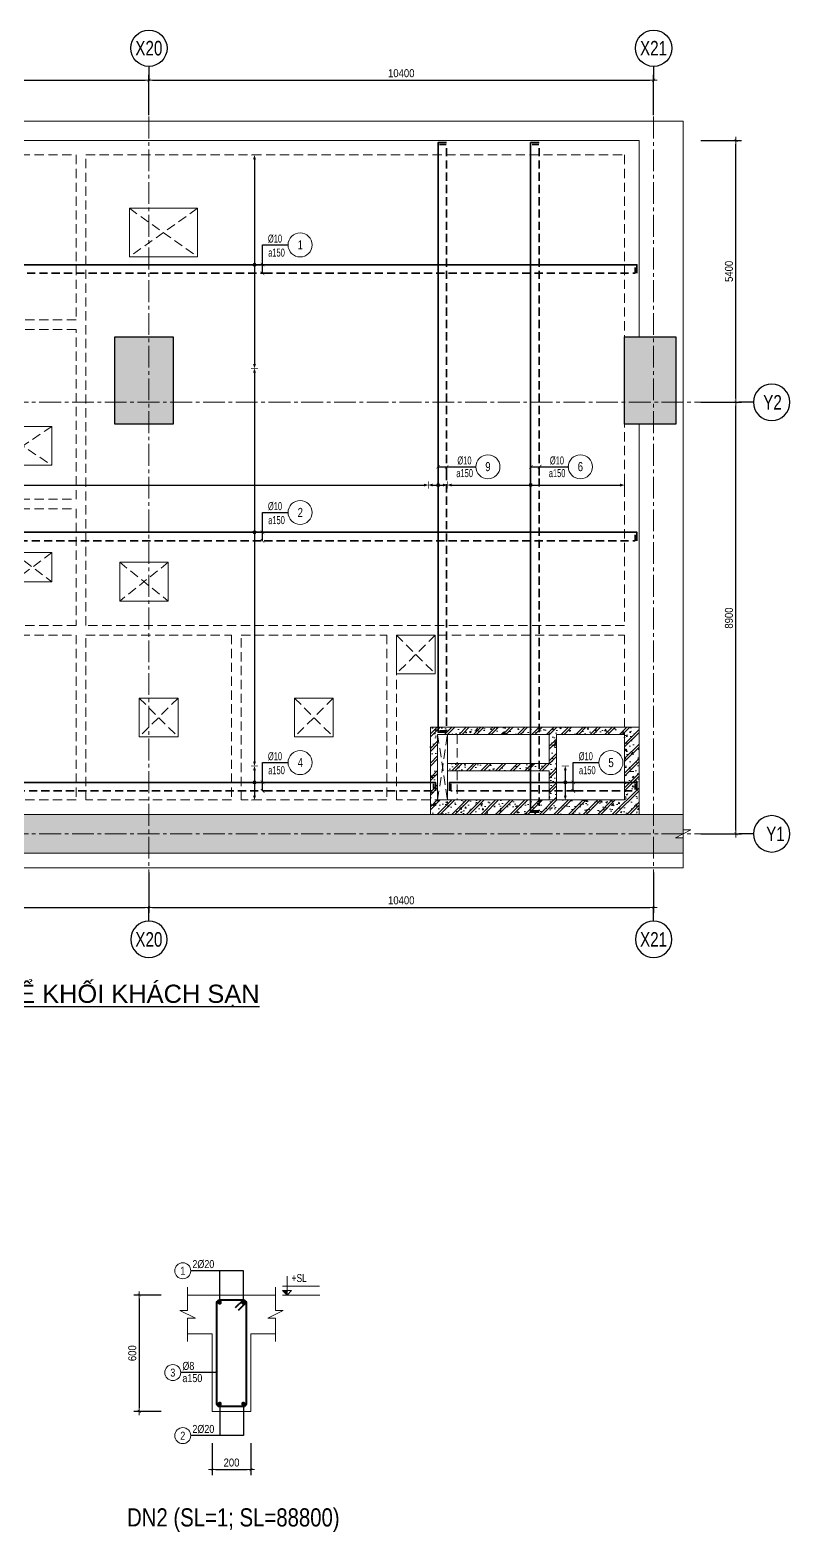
# Model space of a CAD drawing. Extents: x 512210 to 544733856, y -92216 to 2317910607.
# Drawn here: x 657827 to 673485, y -31669 to -694 of the extents above; entities that cross this region are included whole.
import ezdxf
from ezdxf.enums import TextEntityAlignment as Align

# ---------------------------------------------------------------- set-up
doc = ezdxf.new("R2010")
doc.units = 0
doc.header["$LTSCALE"] = 300
doc.header["$MEASUREMENT"] = 0
for name, pattern in [('CENTER2', [1.125, 0.75, -0.125, 0.125, -0.125]), ('DASHED', [19.05, 12.7, -6.35]), ('HIDDEN', [0.375, 0.25, -0.125]), ('HIDDEN2', [4.7625, 3.175, -1.5875])]:
    doc.linetypes.add(name, pattern=pattern)
doc.layers.get('0').update_dxf_attribs({"linetype": 'CONTINUOUS'})
doc.layers.get('DEFPOINTS').update_dxf_attribs({"linetype": 'CONTINUOUS'})
for name, color, linetype in [('00-3T-Dim', 8, 'CONTINUOUS'), ('3T-So hieu', 90, 'CONTINUOUS'), ('A-SYM', 7, 'CONTINUOUS'), ('NDC_S-COLUMN', 4, 'CONTINUOUS')]:
    doc.layers.add(name, color=color, linetype=linetype)
for name, color, linetype, lineweight in [('00-TT.Dim', 8, 'CONTINUOUS', 13), ('kata_text', 7, 'CONTINUOUS', 30), ('kata_thep chu', 4, 'CONTINUOUS', 35), ('NDC_S_AXIS', 5, 'CENTER2', 15), ('NDC_S_BEAM', 3, 'HIDDEN2', 20), ('NDC_S_CONTINUOUS', 3, 'CONTINUOUS', 20), ('NDC_S_DIM', 1, 'CONTINUOUS', 15), ('NDC_S_HATCH COLUMN AND WALL', 251, 'CONTINUOUS', 13), ('NDC_S_HATCH MATERIAL', 8, 'CONTINUOUS', 13), ('NDC_S_OPENING2', 9, 'DASHED', 13), ('NDC_S_REBAR', 4, 'CONTINUOUS', 35), ('NDC_S_SLAB', 2, 'CONTINUOUS', 18), ('NDC_S_STIRRUP', 4, 'CONTINUOUS', 40), ('NDC_S_TEXT SYMBOL', 7, 'CONTINUOUS', 20), ('NDC_S_THIN LINE', 1, 'CONTINUOUS', 5), ('NDC_S_VN TEXT', 7, 'CONTINUOUS', 9)]:
    doc.layers.add(name, color=color, linetype=linetype, lineweight=lineweight)
doc.styles.add('00. TT-Arial-B', font='arial.ttf', dxfattribs={"width": 0.85})
doc.styles.add('02. TT-ArialS', font='3t-unicode.shx', dxfattribs={"width": 0.7})
doc.styles.add('ARIAL', font='arial.ttf', dxfattribs={"width": 0.8})
doc.styles.add('Heerim', font='', dxfattribs={"width": 0.8})
doc.styles.add('kata_text', font='arial.ttf', dxfattribs={"width": 0.8})
doc.styles.add('NDC_ANNO', font='', dxfattribs={"width": 0.8})
doc.styles.add('NDC_ARIAL', font='arial.ttf', dxfattribs={"width": 0.85})
doc.styles.add('NDC_DIM', font='', dxfattribs={"width": 0.75})
doc.styles.get("Standard").update_dxf_attribs({"font": 'arial.ttf'})
doc.styles.get('Heerim').set_extended_font_data('Dotum')
doc.styles.get('NDC_ANNO').set_extended_font_data('Dotum')
doc.styles.get('NDC_DIM').set_extended_font_data('Dotum')
doc.dimstyles.new('NDC_1-75', dxfattribs={"dimscale": 75, "dimtxt": 2.2, "dimasz": 1, "dimexe": 1.5, "dimexo": 0, "dimgap": 0.8, "dimtad": 1, "dimdec": 0, "dimdsep": 46, "dimtxsty": 'NDC_ARIAL', "dimblk": 'DIMMARK', "dimcen": 49999.938995, "dimdle": 1.5, "dimclrd": 1, "dimclre": 1, "dimclrt": 3, "dimadec": 0, "dimazin": 0, "dimtfac": 1, "dimtdec": 0, "dimtix": 1, "dimtmove": 1, "dimatfit": 3, "dimfxl": 1, "dimarcsym": 0})
doc.dimstyles.new('NDC_dim_25', dxfattribs={"dimscale": 25, "dimtxt": 2.2, "dimasz": 1.5, "dimexe": 1.5, "dimexo": 2.5, "dimgap": 1, "dimtad": 1, "dimdec": 0, "dimzin": 0, "dimdsep": 46, "dimtxsty": 'NDC_DIM', "dimblk": 'DIMMARK', "dimcen": 0.09, "dimdle": 1.2, "dimclrd": 1, "dimclre": 1, "dimclrt": 3, "dimadec": 0, "dimazin": 0, "dimtfac": 1, "dimtdec": 0, "dimtix": 1, "dimtofl": 0, "dimtmove": 0, "dimatfit": 3, "dimfxl": 6, "dimfxlon": 1, "dimtolj": 1, "dimtzin": 0, "dimarcsym": 0})

# ---------------------------------------------------------------- blocks, each defined once
blk = doc.blocks.new('*U1')
for q in [(0, 0), (0, 2)]:
    blk.add_line((0, 4), q)
blk.add_circle((0, 9), 5)
at = {"style": 'Heerim', "width": 0.8}
blk.add_attdef('NO', text='', height=4, dxfattribs=at).set_placement((-0.01, 9.02), align=Align.MIDDLE_CENTER)
blk = doc.blocks.new('DIMMARK')
at = {"layer": 'NDC_S_DIM', "color": 1}
blk.add_line((-1.5, 0), (1, 0), dxfattribs=at)
at = {"layer": 'NDC_S_DIM', "color": 2, "const_width": 0.1}
blk.add_lwpolyline([(-0.42, -0.42), (0.42, 0.42)], dxfattribs=at)
blk = doc.blocks.new('*D1118')
at = {"layer": 'DEFPOINTS', "color": 0, "transparency": 16777216}
for p in [(10400, 6642), (0, 5924), (10400, 5924)]:
    blk.add_point(p, dxfattribs=at)
at = {"layer": 'NDC_S_DIM', "color": 1, "lineweight": -2, "transparency": 16777216}
for p, q in [((0, 5924), (0, 6754)), ((75, 6642), (10325, 6642)), ((10400, 5924), (10400, 6754))]:
    blk.add_line(p, q, dxfattribs=at)
at = {"layer": 'NDC_S_DIM', "color": 1, "lineweight": -2, "transparency": 16777216, "xscale": 75, "yscale": 75, "zscale": 75, "rotation": 180}
blk.add_blockref('DIMMARK', (0, 6642), dxfattribs=at)
at = {"layer": 'NDC_S_DIM', "color": 1, "lineweight": -2, "transparency": 16777216, "xscale": 75, "yscale": 75, "zscale": 75}
blk.add_blockref('DIMMARK', (10400, 6642), dxfattribs=at)
at = {"layer": 'NDC_S_DIM', "color": 3, "transparency": 16777216, "insert": (5200, 6786), "char_height": 165, "attachment_point": 5, "style": 'NDC_ARIAL'}
blk.add_mtext('10400', dxfattribs=at)
blk = doc.blocks.new('*D1121')
at = {"layer": 'DEFPOINTS', "color": 0, "transparency": 16777216}
for p in [(20800, 6642), (10400, 5924), (20800, 5924)]:
    blk.add_point(p, dxfattribs=at)
at = {"layer": 'NDC_S_DIM', "color": 1, "lineweight": -2, "transparency": 16777216}
for p, q in [((10400, 5924), (10400, 6754)), ((10475, 6642), (20725, 6642)), ((20800, 5924), (20800, 6754))]:
    blk.add_line(p, q, dxfattribs=at)
at = {"layer": 'NDC_S_DIM', "color": 1, "lineweight": -2, "transparency": 16777216, "xscale": 75, "yscale": 75, "zscale": 75, "rotation": 180}
blk.add_blockref('DIMMARK', (10400, 6642), dxfattribs=at)
at = {"layer": 'NDC_S_DIM', "color": 1, "lineweight": -2, "transparency": 16777216, "xscale": 75, "yscale": 75, "zscale": 75}
blk.add_blockref('DIMMARK', (20800, 6642), dxfattribs=at)
at = {"layer": 'NDC_S_DIM', "color": 3, "transparency": 16777216, "insert": (15600, 6786), "char_height": 165, "attachment_point": 5, "style": 'NDC_ARIAL'}
blk.add_mtext('10400', dxfattribs=at)
blk = doc.blocks.new('*D1123')
at = {"layer": 'DEFPOINTS', "color": 0, "transparency": 16777216}
for p in [(0, -9699), (10400, -9699), (10400, -10416)]:
    blk.add_point(p, dxfattribs=at)
at = {"layer": 'NDC_S_DIM', "color": 1, "lineweight": -2, "transparency": 16777216}
for p, q in [((0, -9699), (0, -10528)), ((10400, -9699), (10400, -10528)), ((75, -10416), (10325, -10416))]:
    blk.add_line(p, q, dxfattribs=at)
at = {"layer": 'NDC_S_DIM', "color": 1, "lineweight": -2, "transparency": 16777216, "xscale": 75, "yscale": 75, "zscale": 75, "rotation": 180}
blk.add_blockref('DIMMARK', (0, -10416), dxfattribs=at)
at = {"layer": 'NDC_S_DIM', "color": 1, "lineweight": -2, "transparency": 16777216, "xscale": 75, "yscale": 75, "zscale": 75}
blk.add_blockref('DIMMARK', (10400, -10416), dxfattribs=at)
at = {"layer": 'NDC_S_DIM', "color": 3, "transparency": 16777216, "insert": (5200, -10272), "char_height": 165, "attachment_point": 5, "style": 'NDC_ARIAL'}
blk.add_mtext('10400', dxfattribs=at)
blk = doc.blocks.new('*D1125')
at = {"layer": 'DEFPOINTS', "color": 0, "transparency": 16777216}
for p in [(10400, -9699), (20800, -9699), (20800, -10416)]:
    blk.add_point(p, dxfattribs=at)
at = {"layer": 'NDC_S_DIM', "color": 1, "lineweight": -2, "transparency": 16777216}
for p, q in [((10400, -9699), (10400, -10528)), ((20800, -9699), (20800, -10528)), ((10475, -10416), (20725, -10416))]:
    blk.add_line(p, q, dxfattribs=at)
at = {"layer": 'NDC_S_DIM', "color": 1, "lineweight": -2, "transparency": 16777216, "xscale": 75, "yscale": 75, "zscale": 75, "rotation": 180}
blk.add_blockref('DIMMARK', (10400, -10416), dxfattribs=at)
at = {"layer": 'NDC_S_DIM', "color": 1, "lineweight": -2, "transparency": 16777216, "xscale": 75, "yscale": 75, "zscale": 75}
blk.add_blockref('DIMMARK', (20800, -10416), dxfattribs=at)
at = {"layer": 'NDC_S_DIM', "color": 3, "transparency": 16777216, "insert": (15600, -10272), "char_height": 165, "attachment_point": 5, "style": 'NDC_ARIAL'}
blk.add_mtext('10400', dxfattribs=at)
blk = doc.blocks.new('*D1126')
at = {"layer": 'DEFPOINTS', "color": 0, "transparency": 16777216}
for p in [(21770, 5400), (22497, 5400), (21770, 0)]:
    blk.add_point(p, dxfattribs=at)
at = {"layer": 'NDC_S_DIM', "color": 1, "lineweight": -2, "transparency": 16777216}
for p, q in [((21770, 5400), (22610, 5400)), ((22497, 75), (22497, 5325)), ((21770, 0), (22610, 0))]:
    blk.add_line(p, q, dxfattribs=at)
at = {"layer": 'NDC_S_DIM', "color": 1, "lineweight": -2, "transparency": 16777216, "xscale": 75, "yscale": 75, "zscale": 75}
for p, rotation in [((22497, 5400), 90), ((22497, 0), 270)]:
    blk.add_blockref('DIMMARK', p, dxfattribs=dict(at, rotation=rotation))
at = {"layer": 'NDC_S_DIM', "color": 3, "transparency": 16777216, "insert": (22353, 2700), "char_height": 165, "attachment_point": 5, "rotation": 90, "style": 'NDC_ARIAL'}
blk.add_mtext('5400', dxfattribs=at)
blk = doc.blocks.new('*D1127')
at = {"layer": 'DEFPOINTS', "color": 0, "transparency": 16777216}
for p in [(21770, 0), (22497, 0), (21770, -8900)]:
    blk.add_point(p, dxfattribs=at)
at = {"layer": 'NDC_S_DIM', "color": 1, "lineweight": -2, "transparency": 16777216}
for p, q in [((21770, 0), (22610, 0)), ((22497, -8825), (22497, -75)), ((21770, -8900), (22610, -8900))]:
    blk.add_line(p, q, dxfattribs=at)
at = {"layer": 'NDC_S_DIM', "color": 1, "lineweight": -2, "transparency": 16777216, "xscale": 75, "yscale": 75, "zscale": 75}
for p, rotation in [((22497, 0), 90), ((22497, -8900), 270)]:
    blk.add_blockref('DIMMARK', p, dxfattribs=dict(at, rotation=rotation))
at = {"layer": 'NDC_S_DIM', "color": 3, "transparency": 16777216, "insert": (22353, -4450), "char_height": 165, "attachment_point": 5, "rotation": 90, "style": 'NDC_ARIAL'}
blk.add_mtext('8900', dxfattribs=at)
blk = doc.blocks.new('*U491')
h = blk.add_hatch(color=3)
edge = h.paths.add_edge_path()
edge.add_arc((-267, 0), 42.9, 0, 360)
h = blk.add_hatch(color=3)
edge = h.paths.add_edge_path()
edge.add_arc((-267, 0), 42.9, 0, 360)
at = {"color": 8}
blk.add_circle((986, 545), 331, dxfattribs=at)
at = {"color": 3}
blk.add_circle((-267, 0), 42.9, dxfattribs=at)
at = {"layer": '00-3T-Dim'}
for p, q in [((-267, 4388), (-267, 0)), ((-267, 0), (-267, -6305))]:
    blk.add_line(p, q, dxfattribs=at)
at = {"layer": '00-TT.Dim', "color": 2}
for points in [[(-367, 4508, 20, 20, 0), (-167, 4508, 0, 0, 0)], [(-367, -6425, 20, 20, 0), (-167, -6425, 0, 0, 0)]]:
    blk.add_lwpolyline(points, format="xyseb", dxfattribs=at)
for points in [[(-307, 4388), (-267, 4508), (-227, 4388)], [(-307, -6305), (-267, -6425), (-227, -6305)]]:
    blk.add_solid(points, dxfattribs=at)
at = {"layer": 'NDC_S_REBAR', "flags": 128}
for points in [[(-18042, -234), (-18042, 0), (0, 0)], [(0, 0), (10238, 0), (10238, -234)]]:
    blk.add_lwpolyline(points, dxfattribs=at)
at = {"layer": 'NDC_S_REBAR', "linetype": 'HIDDEN', "ltscale": 3, "flags": 128}
for points in [[(-18005, -39), (-18005, -234), (0, -234)], [(0, -234), (10188, -234), (10188, -39)]]:
    blk.add_lwpolyline(points, dxfattribs=at)
at = {"color": 7, "style": '00. TT-Arial-B', "width": 0.75}
blk.add_attdef('SH', text='', height=250, dxfattribs=at).set_placement((991, 545), align=Align.MIDDLE_CENTER)
at = {"layer": '3T-So hieu', "style": '02. TT-ArialS', "width": 0.7}
for tag, p in [('DK', (550, 776)), ('KC', (567, 371))]:
    blk.add_attdef(tag, text='', height=220, dxfattribs=at).set_placement(p, align=Align.MIDDLE_RIGHT)
blk = doc.blocks.new('*U492')
h = blk.add_hatch(color=3)
edge = h.paths.add_edge_path()
edge.add_arc((-267, 0), 42.9, 0, 360)
h = blk.add_hatch(color=3)
edge = h.paths.add_edge_path()
edge.add_arc((-267, 0), 42.9, 0, 360)
at = {"color": 8}
blk.add_circle((986, 545), 331, dxfattribs=at)
at = {"color": 3}
blk.add_circle((-267, 0), 42.9, dxfattribs=at)
at = {"layer": '00-3T-Dim'}
for p, q in [((-267, 2898), (-267, 0)), ((-267, 0), (-267, -2728))]:
    blk.add_line(p, q, dxfattribs=at)
at = {"layer": '00-TT.Dim', "color": 2}
for points in [[(-367, 3018, 20, 20, 0), (-167, 3018, 0, 0, 0)], [(-367, -2848, 20, 20, 0), (-167, -2848, 0, 0, 0)]]:
    blk.add_lwpolyline(points, format="xyseb", dxfattribs=at)
for points in [[(-307, 2898), (-267, 3018), (-227, 2898)], [(-307, -2728), (-267, -2848), (-227, -2728)]]:
    blk.add_solid(points, dxfattribs=at)
at = {"layer": 'NDC_S_REBAR', "flags": 128}
for points in [[(-23909, -234), (-23909, 0), (0, 0)], [(0, 0), (10238, 0), (10238, -234)]]:
    blk.add_lwpolyline(points, dxfattribs=at)
at = {"layer": 'NDC_S_REBAR', "linetype": 'HIDDEN', "ltscale": 3, "flags": 128}
for points in [[(-23871, -39), (-23871, -234), (0, -234)], [(0, -234), (10188, -234), (10188, -39)]]:
    blk.add_lwpolyline(points, dxfattribs=at)
at = {"color": 7, "style": '00. TT-Arial-B', "width": 0.75}
blk.add_attdef('SH', text='', height=250, dxfattribs=at).set_placement((991, 545), align=Align.MIDDLE_CENTER)
at = {"layer": '3T-So hieu', "style": '02. TT-ArialS', "width": 0.7}
for tag, p in [('DK', (550, 776)), ('KC', (567, 371))]:
    blk.add_attdef(tag, text='', height=220, dxfattribs=at).set_placement(p, align=Align.MIDDLE_RIGHT)
blk = doc.blocks.new('*U493')
h = blk.add_hatch(color=3)
edge = h.paths.add_edge_path()
edge.add_arc((-267, 0), 42.9, 0, 360)
h = blk.add_hatch(color=3)
edge = h.paths.add_edge_path()
edge.add_arc((-267, 0), 42.9, 0, 360)
at = {"color": 8}
blk.add_circle((986, 545), 331, dxfattribs=at)
at = {"color": 3}
blk.add_circle((-267, 0), 42.9, dxfattribs=at)
at = {"layer": '00-3T-Dim'}
for p, q in [((-267, 332), (-267, 0)), ((-267, 0), (-267, -361))]:
    blk.add_line(p, q, dxfattribs=at)
at = {"layer": '00-TT.Dim', "color": 2}
for points in [[(-367, 452, 20, 20, 0), (-167, 452, 0, 0, 0)], [(-367, -481, 20, 20, 0), (-167, -481, 0, 0, 0)]]:
    blk.add_lwpolyline(points, format="xyseb", dxfattribs=at)
for points in [[(-307, 332), (-267, 452), (-227, 332)], [(-307, -361), (-267, -481), (-227, -361)]]:
    blk.add_solid(points, dxfattribs=at)
at = {"layer": 'NDC_S_REBAR', "flags": 128}
for points in [[(-12042, -234), (-12042, 0), (0, 0)], [(0, 0), (4704, 0), (4704, -234)]]:
    blk.add_lwpolyline(points, dxfattribs=at)
at = {"layer": 'NDC_S_REBAR', "linetype": 'HIDDEN', "ltscale": 3, "flags": 128}
for points in [[(-12005, -39), (-12005, -234), (0, -234)], [(0, -234), (4655, -234), (4655, -39)]]:
    blk.add_lwpolyline(points, dxfattribs=at)
at = {"color": 7, "style": '00. TT-Arial-B', "width": 0.75}
blk.add_attdef('SH', text='', height=250, dxfattribs=at).set_placement((991, 545), align=Align.MIDDLE_CENTER)
at = {"layer": '3T-So hieu', "style": '02. TT-ArialS', "width": 0.7}
for tag, p in [('DK', (550, 776)), ('KC', (567, 371))]:
    blk.add_attdef(tag, text='', height=220, dxfattribs=at).set_placement(p, align=Align.MIDDLE_RIGHT)
blk = doc.blocks.new('*U496')
h = blk.add_hatch(color=3)
edge = h.paths.add_edge_path()
edge.add_arc((-267, 0), 42.9, 0, 360)
h = blk.add_hatch(color=3)
edge = h.paths.add_edge_path()
edge.add_arc((-267, 0), 42.9, 0, 360)
at = {"color": 8}
blk.add_circle((986, 545), 331, dxfattribs=at)
at = {"color": 3}
blk.add_circle((-267, 0), 42.9, dxfattribs=at)
at = {"layer": '00-3T-Dim'}
for p, q in [((-267, 332), (-267, 0)), ((-267, 0), (-267, -361))]:
    blk.add_line(p, q, dxfattribs=at)
at = {"layer": '00-TT.Dim', "color": 2}
for points in [[(-367, 452, 20, 20, 0), (-167, 452, 0, 0, 0)], [(-367, -481, 20, 20, 0), (-167, -481, 0, 0, 0)]]:
    blk.add_lwpolyline(points, format="xyseb", dxfattribs=at)
for points in [[(-307, 332), (-267, 452), (-227, 332)], [(-307, -361), (-267, -481), (-227, -361)]]:
    blk.add_solid(points, dxfattribs=at)
at = {"layer": 'NDC_S_REBAR', "flags": 128}
for points in [[(-3447, -234), (-3447, 0), (0, 0)], [(0, 0), (1700, 0), (1700, -234)]]:
    blk.add_lwpolyline(points, dxfattribs=at)
at = {"layer": 'NDC_S_REBAR', "linetype": 'HIDDEN', "ltscale": 3, "flags": 128}
for points in [[(-3409, -39), (-3409, -234), (0, -234)], [(0, -234), (1651, -234), (1651, -39)]]:
    blk.add_lwpolyline(points, dxfattribs=at)
at = {"color": 7, "style": '00. TT-Arial-B', "width": 0.75}
blk.add_attdef('SH', text='', height=250, dxfattribs=at).set_placement((991, 545), align=Align.MIDDLE_CENTER)
at = {"layer": '3T-So hieu', "style": '02. TT-ArialS', "width": 0.7}
for tag, p in [('DK', (550, 776)), ('KC', (567, 371))]:
    blk.add_attdef(tag, text='', height=220, dxfattribs=at).set_placement(p, align=Align.MIDDLE_RIGHT)
blk = doc.blocks.new('*U497')
at = {"layer": '00-3T-Dim'}
blk.add_line((-267, 0), (-267, -14048), dxfattribs=at)
at = {"layer": '00-TT.Dim', "color": 2}
blk.add_lwpolyline([(-367, -14168, 20, 20, 0), (-167, -14168, 0, 0, 0)], format="xyseb", dxfattribs=at)
blk.add_solid([(-307, -14048), (-267, -14168), (-227, -14048)], dxfattribs=at)
at = {"color": 7, "style": '00. TT-Arial-B', "width": 0.75}
blk.add_attdef('SH', text='', height=250, dxfattribs=at).set_placement((241, -1368), align=Align.MIDDLE_CENTER)
at = {"layer": '3T-So hieu', "style": '02. TT-ArialS', "width": 0.7}
for tag, p in [('DK', (550, 776)), ('KC', (567, 371))]:
    blk.add_attdef(tag, text='', height=220, dxfattribs=at).set_placement(p, align=Align.MIDDLE_RIGHT)
blk = doc.blocks.new('kata_block_THEP')
at = {"layer": 'kata_thep chu', "color": 0}
for p, q in [((-0.5, 0), (0.5, 0)), ((-0.35, 0.35), (0.35, -0.35)), ((0.35, 0.35), (-0.35, -0.35)), ((0, 0.5), (0, -0.5))]:
    blk.add_line(p, q, dxfattribs=at)
at = {"layer": 'kata_thep chu', "color": 0, "const_width": 0.0833}
blk.add_lwpolyline([(-0.5, 0, 1), (0.5, 0, 1), (-0.5, 0, 1)], format="xyb", dxfattribs=at)
blk = doc.blocks.new('*D462')
at = {"layer": 'DEFPOINTS', "color": 0, "transparency": 16777216}
for p in [(660531, -26782), (660078, -29182), (660531, -29182)]:
    blk.add_point(p, dxfattribs=at)
at = {"layer": 'NDC_S_DIM', "color": 1, "lineweight": -2, "transparency": 16777216}
for p, q in [((660531, -26782), (659966, -26782)), ((660078, -26857), (660078, -29107)), ((660531, -29182), (659966, -29182))]:
    blk.add_line(p, q, dxfattribs=at)
at = {"layer": 'NDC_S_DIM', "color": 1, "lineweight": -2, "transparency": 16777216, "xscale": 75, "yscale": 75, "zscale": 75}
for p, rotation in [((660078, -26782), 90), ((660078, -29182), 270)]:
    blk.add_blockref('DIMMARK', p, dxfattribs=dict(at, rotation=rotation))
at = {"layer": 'NDC_S_DIM', "color": 3, "transparency": 16777216, "insert": (659934, -27982), "char_height": 165, "attachment_point": 5, "rotation": 90, "style": 'NDC_ARIAL'}
blk.add_mtext('600', dxfattribs=at)
blk = doc.blocks.new('*D463')
at = {"layer": 'DEFPOINTS', "color": 0, "transparency": 16777216}
for p in [(661578, -29835), (662378, -29835), (662378, -30382)]:
    blk.add_point(p, dxfattribs=at)
at = {"layer": 'NDC_S_DIM', "color": 1, "lineweight": -2, "transparency": 16777216}
for p, q in [((661578, -29835), (661578, -30495)), ((662378, -29835), (662378, -30495)), ((661653, -30382), (662303, -30382))]:
    blk.add_line(p, q, dxfattribs=at)
at = {"layer": 'NDC_S_DIM', "color": 1, "lineweight": -2, "transparency": 16777216, "xscale": 75, "yscale": 75, "zscale": 75, "rotation": 180}
blk.add_blockref('DIMMARK', (661578, -30382), dxfattribs=at)
at = {"layer": 'NDC_S_DIM', "color": 1, "lineweight": -2, "transparency": 16777216, "xscale": 75, "yscale": 75, "zscale": 75}
blk.add_blockref('DIMMARK', (662378, -30382), dxfattribs=at)
at = {"layer": 'NDC_S_DIM', "color": 3, "transparency": 16777216, "insert": (661978, -30238), "char_height": 165, "attachment_point": 5, "style": 'NDC_ARIAL'}
blk.add_mtext('200', dxfattribs=at)
blk = doc.blocks.new('kata_block_CT')
blk.add_hatch(color=3).paths.add_polyline_path([(0, 1.41), (-1.42, 1.41), (0, 0)])
at = {"ltscale": 50}
h = blk.add_hatch(dxfattribs=at)
h.set_pattern_fill('ANSI31', color=8, scale=1.2375, style=0)
h.set_pattern_definition([(45, (0, 5e-12), (-2.7783, 2.7783), [])])
h.paths.add_polyline_path([(0, 1.41), (0, 0), (1.42, 1.41)])
at = {"color": 8, "ltscale": 50}
for p, q in [((10.17, 0), (-1.44, 0)), ((-1.4, 2.76), (10.09, 2.76))]:
    blk.add_line(p, q, dxfattribs=at)
for points in [[(0, 5.89), (0, 0)], [(0, 0), (-1.42, 1.41), (0, 1.41)], [(0, 0), (1.42, 1.41), (0, 1.41)]]:
    blk.add_lwpolyline(points, dxfattribs=at)
at = {"color": 3, "style": 'ARIAL', "width": 0.8}
blk.add_attdef('CT', (1.24, 3.58), '', height=2.2, dxfattribs=at)
blk = doc.blocks.new('kata_block_TD')
at = {"color": 6, "linetype": 'ByBlock', "lineweight": -2, "style": 'kata_text', "width": 0.8}
blk.add_attdef('SECTDET2', text='', height=5, dxfattribs=at).set_placement((0, 7.97), align=Align.CENTER)
at = {"color": 0, "linetype": 'ByBlock', "lineweight": -2, "style": 'kata_text', "width": 0.8}
blk.add_attdef('SECTDET1', text='', height=5, dxfattribs=at).set_placement((0, 1.47), align=Align.CENTER)
at = {"color": 3, "lineweight": 25, "style": 'kata_text', "width": 0.8}
blk.add_attdef('SSCALE', text='', height=2.5, dxfattribs=at).set_placement((0, -4), align=Align.CENTER)
blk = doc.blocks.new('*U159')
blk.add_circle((-2.5, 0), 2.5)
at = {"layer": 'kata_text', "color": 7, "style": 'kata_text', "width": 0.8}
blk.add_attdef('SH2', text='', height=2.5, dxfattribs=at).set_placement((-2.5, 0), align=Align.MIDDLE)
at = {"layer": 'kata_text', "color": 3, "style": 'kata_text', "width": 0.8}
for tag, p in [('DK1', (0.5, 0.85)), ('KC1', (0.5, -2.97))]:
    blk.add_attdef(tag, p, '', height=2.5, dxfattribs=at)
blk = doc.blocks.new('*U158')
blk.add_circle((-2.5, 0), 2.5)
at = {"layer": 'kata_text', "color": 7, "style": 'kata_text', "width": 0.8}
blk.add_attdef('SH2', text='', height=2.5, dxfattribs=at).set_placement((-2.5, 0), align=Align.MIDDLE)
at = {"layer": 'kata_text', "color": 3, "style": 'kata_text', "width": 0.8}
blk.add_attdef('DK1', (0.5, 0.85), '', height=2.5, dxfattribs=at)
blk = doc.blocks.new('*U500')
h = blk.add_hatch(color=3)
edge = h.paths.add_edge_path()
edge.add_arc((-267, 0), 42.9, 0, 360)
h = blk.add_hatch(color=3)
edge = h.paths.add_edge_path()
edge.add_arc((-267, 0), 42.9, 0, 360)
at = {"color": 3}
blk.add_circle((-267, 0), 42.9, dxfattribs=at)
at = {"color": 8}
blk.add_circle((236, -1368), 331, dxfattribs=at)
at = {"layer": '00-3T-Dim'}
for p, q in [((-267, 150), (-267, 0)), ((-267, 0), (-267, -133))]:
    blk.add_line(p, q, dxfattribs=at)
at = {"layer": '00-TT.Dim', "color": 2}
for points in [[(-367, 270, 20, 20, 0), (-167, 270, 0, 0, 0)], [(-367, -253, 20, 20, 0), (-167, -253, 0, 0, 0)]]:
    blk.add_lwpolyline(points, format="xyseb", dxfattribs=at)
for points in [[(-307, 150), (-267, 270), (-227, 150)], [(-307, -133), (-267, -253), (-227, -133)]]:
    blk.add_solid(points, dxfattribs=at)
at = {"layer": 'NDC_S_REBAR', "flags": 128}
for points in [[(-7063, -234), (-7063, 0), (0, 0)], [(0, 0), (9150, 0), (9150, -234)]]:
    blk.add_lwpolyline(points, dxfattribs=at)
at = {"layer": 'NDC_S_REBAR', "linetype": 'HIDDEN', "ltscale": 3, "flags": 128}
for points in [[(-7026, -39), (-7026, -234), (0, -234)], [(0, -234), (9101, -234), (9101, -39)]]:
    blk.add_lwpolyline(points, dxfattribs=at)
at = {"color": 7, "style": '00. TT-Arial-B', "width": 0.75}
blk.add_attdef('SH', text='', height=250, dxfattribs=at).set_placement((241, -1368), align=Align.MIDDLE_CENTER)
at = {"layer": '3T-So hieu', "style": '02. TT-ArialS', "width": 0.7}
for tag, p in [('DK', (550, 776)), ('KC', (567, 371))]:
    blk.add_attdef(tag, text='', height=220, dxfattribs=at).set_placement(p, align=Align.MIDDLE_RIGHT)
blk = doc.blocks.new('*U501')
h = blk.add_hatch(color=3)
edge = h.paths.add_edge_path()
edge.add_arc((-267, 0), 42.9, 0, 360)
h = blk.add_hatch(color=3)
edge = h.paths.add_edge_path()
edge.add_arc((-267, 0), 42.9, 0, 360)
at = {"color": 3}
blk.add_circle((-267, 0), 42.9, dxfattribs=at)
at = {"color": 8}
blk.add_circle((236, -1368), 331, dxfattribs=at)
at = {"layer": '00-3T-Dim'}
for p, q in [((-267, 2167), (-267, 0)), ((-267, 0), (-267, -2460))]:
    blk.add_line(p, q, dxfattribs=at)
at = {"layer": '00-TT.Dim', "color": 2}
for points in [[(-367, 2287, 20, 20, 0), (-167, 2287, 0, 0, 0)], [(-367, -2580, 20, 20, 0), (-167, -2580, 0, 0, 0)]]:
    blk.add_lwpolyline(points, format="xyseb", dxfattribs=at)
for points in [[(-307, 2167), (-267, 2287), (-227, 2167)], [(-307, -2460), (-267, -2580), (-227, -2460)]]:
    blk.add_solid(points, dxfattribs=at)
at = {"layer": 'NDC_S_REBAR', "flags": 128}
for points in [[(-9263, -234), (-9263, 0), (0, 0)], [(0, 0), (9150, 0), (9150, -234)]]:
    blk.add_lwpolyline(points, dxfattribs=at)
at = {"layer": 'NDC_S_REBAR', "linetype": 'HIDDEN', "ltscale": 3, "flags": 128}
for points in [[(-9226, -39), (-9226, -234), (0, -234)], [(0, -234), (9101, -234), (9101, -39)]]:
    blk.add_lwpolyline(points, dxfattribs=at)
at = {"color": 7, "style": '00. TT-Arial-B', "width": 0.75}
blk.add_attdef('SH', text='', height=250, dxfattribs=at).set_placement((241, -1368), align=Align.MIDDLE_CENTER)
at = {"layer": '3T-So hieu', "style": '02. TT-ArialS', "width": 0.7}
for tag, p in [('DK', (550, 776)), ('KC', (567, 371))]:
    blk.add_attdef(tag, text='', height=220, dxfattribs=at).set_placement(p, align=Align.MIDDLE_RIGHT)
blk = doc.blocks.new('fdafdas')
at = {"layer": 'NDC_S_HATCH COLUMN AND WALL'}
for points in [[(9700, 1350), (10900, 1350), (10900, -450), (9700, -450)], [(20200, 1350), (21258.5, 1350), (21258.5, -450), (20200, -450)]]:
    blk.add_hatch(color=256, dxfattribs=at).paths.add_polyline_path(points)
at = {"layer": 'NDC_S_HATCH MATERIAL'}
h = blk.add_hatch(dxfattribs=at)
h.set_pattern_fill('BT-01', color=256, scale=50, pattern_type=2)
h.set_pattern_definition([(50, (-419212.34, 11665.22), (358.6301, -31.37607), [37.5, -412.5]), (355, (-419212.34, 11665.22), (-69.37567, 376.09607), [30, -330]), (100.4514, (-419182.45, 11662.6), (289.2547, 344.71977), [31.8701, -350.57106]), (46.1842, (-419212.34, 11765.2), (533.62052, -82.7595), [56.25, -618.75]), (96.6356, (-419167.87, 11758.3), (467.33135, 487.05894), [47.80514, -525.8565]), (351.1842, (-419212.34, 11765.2), (467.331, 487.0593), [45, -495]), (21, (-419162.34, 11740.22), (298.45353, -201.30945), [37.5, -412.5]), (326, (-419162.34, 11740.22), (121.65767, 362.57502), [30, -330]), (71.4514, (-419137.47, 11723.44), (420.11131, 161.26525), [31.8701, -350.57106]), (37.5, (-419212.34, 11665.22), (6.079928, 166.446927), [0, -326, 0, -335, 0, -331.25]), (7.5, (-419212.34, 11665.22), (131.53477, 197.205856), [0, -191, 0, -318.5, 0, -126.25]), (327.5, (-419323.84, 11665.22), (266.91122, -11.277436), [0, -125, 0, -390, 0, -517.5]), (317.5, (-419373.84, 11665.22), (291.59308, 50.05249), [0, -162.5, 0, -259, 0, -367.5]), (45, (-419212.34, 11665.22), (-150.26019, 150.26019), []), (45, (-419212.34, 11726.47), (-150.26019, 150.26019), [])])
h.paths.add_polyline_path([(16350, -6850), (16550, -6850), (18650, -6850), (18650, -7450), (16550, -7450), (16550, -7600), (18650, -7600), (18650, -8200), (18800, -8200), (18800, -6850), (20200, -6850), (20200, -6700), (16200, -6700), (16200, -8200), (16350, -8200)], flags=17)
h.paths.add_polyline_path([(20500, -6700), (20200, -6700), (20200, -8200), (18800, -8200), (16200, -8200), (16200, -8500), (20500, -8500)])
h = blk.add_hatch(dxfattribs=at)
h.set_pattern_fill('BT-01', color=256, scale=100, style=0, pattern_type=2)
h.set_pattern_definition([(50, (-481897.46, 13590.1), (717.2602, -62.75213), [75, -825]), (355, (-481897.46, 13590.1), (-138.7513, 752.1921), [60, -660]), (100.4514, (-481837.7, 13584.86), (578.5094, 689.4395), [63.7402, -701.1421]), (46.1842, (-481897.5, 13790.1), (1067.241, -165.519), [112.5, -1237.5]), (96.6356, (-481808.5, 13776.3), (934.6627, 974.1179), [95.6103, -1051.713]), (351.1842, (-481897.5, 13790.1), (934.662, 974.1186), [90, -990]), (21, (-481797.46, 13740.1), (596.90705, -402.6189), [75, -825]), (326, (-481797.46, 13740.1), (243.3153, 725.15), [60, -660]), (71.4514, (-481747.7, 13706.54), (840.2226, 322.5305), [63.7402, -701.1421]), (37.5, (-481897.46, 13590.1), (12.15986, 332.89385), [0, -652, 0, -670, 0, -662.5]), (7.5, (-481897.46, 13590.1), (263.06954, 394.4117), [0, -382, 0, -637, 0, -252.5]), (327.5, (-482120.46, 13590.1), (533.82244, -22.55487), [0, -250, 0, -780, 0, -1035]), (317.5, (-482220.46, 13590.1), (583.18617, 100.105), [0, -325, 0, -518, 0, -735]), (45, (-481897.46, 13590.1), (-300.52038, 300.52038), []), (45, (-481897.46, 13712.6), (-300.52038, 300.52038), [])])
h.paths.add_polyline_path([(21408.5, -8500), (-5641.5, -8500), (-5641.5, -9300), (21408.5, -9300), (21408.5, -8980), (21248.5, -8980), (21408.5, -8900)])
at = {"layer": 'NDC_S-COLUMN'}
for points in [[(9700, 1350), (10900, 1350), (10900, -450), (9700, -450)], [(20200, 1350), (21258.5, 1350), (21258.5, -450), (20200, -450)]]:
    blk.add_lwpolyline(points, close=True, dxfattribs=at)
at = {"layer": 'NDC_S_AXIS', "ltscale": 2}
for points in [[(10400, 6565.5), (10400, -10571.3)], [(20800, 6565.5), (20800, -10571.3)], [(-6709.1, 0), (21901.4, 0)], [(-6709.1, -8900), (21901.4, -8900)]]:
    blk.add_lwpolyline(points, dxfattribs=at)
at = {"layer": 'NDC_S_BEAM', "ltscale": 0.2}
for points in [[(8900, 1700), (2900, 1700), (2900, 5100), (8900, 5100)], [(9100, 5100), (20200, 5100), (20200, -4600), (9100, -4600)], [(2900, -2000), (8900, -2000), (8900, 1500), (2900, 1500)], [(2900, -2200), (8900, -2200), (8900, -4600), (2900, -4600)], [(2900, -4800), (8900, -4800), (8900, -8200), (2900, -8200)], [(9100, -4800), (12100, -4800), (12100, -8200), (9100, -8200)], [(12300, -4800), (15300, -4800), (15300, -8200), (12300, -8200)], [(15500, -4800), (20200, -4800), (20200, -8200), (15500, -8200)]]:
    blk.add_lwpolyline(points, close=True, dxfattribs=at)
for points in [[(16750, -6850), (16750, -7450)], [(16750, -7600), (16750, -8200)]]:
    blk.add_lwpolyline(points, dxfattribs=at)
at = {"layer": 'NDC_S_DIM', "color": 250}
blk.add_lwpolyline([(-5641.5, -9599.9), (21408.5, -9599.9), (21408.5, 5798.5), (-5641.5, 5798.5)], close=True, dxfattribs=at)
blk.add_lwpolyline([(-5641.5, -9599.9), (21408.5, -9599.9), (21408.5, 5798.5), (-5641.5, 5798.5)], close=True, dxfattribs=at)
at = {"layer": 'NDC_S_DIM'}
blk.add_lwpolyline([(21408.5, -9460), (21408.5, -8980), (21248.5, -8980), (21568.5, -8820), (21408.5, -8820), (21408.5, -8340)], dxfattribs=at)
at = {"layer": 'NDC_S_OPENING2', "ltscale": 0.05}
for points in [[(10000, 4000), (11400, 3000)], [(11400, 4000), (10000, 3000)], [(7200, -500), (8400, -1300)], [(8400, -500), (7200, -1300)], [(7600, -3100), (8400, -3700)], [(8400, -3100), (7600, -3700)], [(9800, -3300), (10800, -4100)], [(10800, -3300), (9800, -4100)], [(15500, -4800), (16300, -5600)], [(16300, -4800), (15500, -5600)], [(10200, -6100), (11000, -6900)], [(11000, -6100), (10200, -6900)], [(13400, -6100), (14200, -6900)], [(14200, -6100), (13400, -6900)], [(16350, -6850), (16550, -8200)], [(16350, -8200), (16550, -6850)]]:
    blk.add_lwpolyline(points, dxfattribs=at)
at = {"layer": 'NDC_S_SLAB'}
for points in [[(20500, 1350), (20500, 5400), (-5200, 5400), (-5200, -8500), (20500, -8500), (20500, -450)], [(21408.5, -8500), (-5641.5, -8500)], [(21408.5, -9300), (-5641.5, -9300)]]:
    blk.add_lwpolyline(points, dxfattribs=at)
for points in [[(10000, 4000), (11400, 4000), (11400, 3000), (10000, 3000)], [(7200, -500), (8400, -500), (8400, -1300), (7200, -1300)], [(7600, -3100), (8400, -3100), (8400, -3700), (7600, -3700)], [(9800, -3300), (10800, -3300), (10800, -4100), (9800, -4100)], [(15500, -4800), (16300, -4800), (16300, -5600), (15500, -5600)], [(10200, -6100), (11000, -6100), (11000, -6900), (10200, -6900)], [(13400, -6100), (14200, -6100), (14200, -6900), (13400, -6900)], [(16200, -6700), (20500, -6700), (20500, -8500), (16200, -8500)], [(16350, -6850), (16550, -6850), (16550, -8200), (16350, -8200)], [(16550, -6850), (18650, -6850), (18650, -7450), (16550, -7450)], [(18800, -6850), (20200, -6850), (20200, -8200), (18800, -8200)], [(16550, -7600), (18650, -7600), (18650, -8200), (16550, -8200)]]:
    blk.add_lwpolyline(points, close=True, dxfattribs=at)
at = {"layer": 'A-SYM', "xscale": 75, "yscale": 75, "zscale": 75}
for p, values in [((10400, 6627), {'NO': 'X20'}), ((20800, 6627), {'NO': 'X21'})]:
    blk.add_blockref('*U1', p, dxfattribs=at).add_auto_attribs(values)
at = {"layer": 'A-SYM'}
ref = blk.add_blockref('*U1', (22559.4, 0), dxfattribs=dict(at, xscale=-75, yscale=75, zscale=75, rotation=270))
ref.add_attrib('NO', 'Y2', dxfattribs={"layer": '0', "height": 300, "style": 'Heerim', "width": 0.8}).set_placement((23250.7, -0.5), align=Align.MIDDLE_CENTER)
ref = blk.add_blockref('*U1', (22559.4, -8900), dxfattribs=dict(at, xscale=-75, yscale=75, zscale=75, rotation=270))
ref.add_attrib('NO', 'Y1', dxfattribs={"layer": '0', "height": 300, "style": 'Heerim', "width": 0.8}).set_placement((23311.3, -8900.5), align=Align.MIDDLE_CENTER)
ref = blk.add_blockref('*U1', (10400, -10401), dxfattribs=dict(at, xscale=-75, yscale=75, zscale=75, rotation=180))
ref.add_attrib('NO', 'X20', dxfattribs={"layer": '0', "height": 300, "style": 'Heerim', "width": 0.8}).set_placement((10399.5, -11076.9), align=Align.MIDDLE_CENTER)
ref = blk.add_blockref('*U1', (20800, -10401), dxfattribs=dict(at, xscale=-75, yscale=75, zscale=75, rotation=180))
ref.add_attrib('NO', 'X21', dxfattribs={"layer": '0', "height": 300, "style": 'Heerim', "width": 0.8}).set_placement((20799.5, -11076.9), align=Align.MIDDLE_CENTER)
at = {"layer": 'NDC_S_DIM'}
for base, p1, p2, picture, middle in [((10400, 6641.8), (0, 5924.5), (10400, 5924.5), '*D1118', (5200, 6786.1)), ((20800, 6641.8), (10400, 5924.5), (20800, 5924.5), '*D1121', (15600, 6786.1)), ((10400, -10415.9), (0, -9698.5), (10400, -9698.5), '*D1123', (5200, -10271.7)), ((20800, -10415.9), (10400, -9698.5), (20800, -9698.5), '*D1125', (15600, -10271.7))]:
    dim = blk.add_linear_dim(base=base, p1=p1, p2=p2, dimstyle='NDC_1-75', dxfattribs=at)
    dim.commit()
    dim.dimension.update_dxf_attribs({"geometry": picture, "text_midpoint": middle})
for base, p1, p2, picture, middle in [((22497.1, 5400), (21769.6, 0), (21769.6, 5400), '*D1126', (22352.8, 2700)), ((22497.1, 0), (21769.6, -8900), (21769.6, 0), '*D1127', (22352.8, -4450))]:
    dim = blk.add_linear_dim(base=base, p1=p1, p2=p2, angle=90, dimstyle='NDC_1-75', dxfattribs=at)
    dim.commit()
    dim.dimension.update_dxf_attribs({"geometry": picture, "text_midpoint": middle})

msp = doc.modelspace()

# ---------------------------------------------------------------- linework, layer by layer
at = {"layer": 'NDC_S_CONTINUOUS'}
for p, q in [((661578.2, -26782.5), (661072.9, -26782.5)), ((662378.2, -26782.5), (662883.5, -26782.5)), ((661578.2, -27582.5), (661072.9, -27582.5)), ((662378.2, -27582.5), (662883.5, -27582.5))]:
    msp.add_line(p, q, dxfattribs=at)
for points in [[(661578.2, -26782.5), (662378.2, -26782.5), (662378.2, -26782.5)], [(661578.2, -29182.5), (661578.2, -29182.5), (661578.2, -29182.5), (662378.2, -29182.5), (662378.2, -27582.5)], [(661578.2, -29182.5), (661578.2, -29182.5), (661578.2, -27582.5)]]:
    msp.add_lwpolyline(points, dxfattribs=at)
at = {"layer": 'NDC_S_DIM'}
for points in [[(661072.9, -26622.5), (661072.9, -27102.5), (660912.9, -27102.5), (661232.9, -27262.5), (661072.9, -27262.5), (661072.9, -27742.5)], [(662883.5, -26622.5), (662883.5, -27102.5), (663043.5, -27102.5), (662723.5, -27262.5), (662883.5, -27262.5), (662883.5, -27742.5)]]:
    msp.add_lwpolyline(points, dxfattribs=at)
at = {"layer": 'NDC_S_STIRRUP'}
msp.add_lwpolyline([(662062.2, -27042.5), (662222.2, -26882.5, -0.4142136), (662278.2, -26938.5), (662278.2, -29026.5, -0.4142136), (662222.2, -29082.5), (661734.2, -29082.5, -0.4142136), (661678.2, -29026.5), (661678.2, -26938.5, -0.4142136), (661734.2, -26882.5), (662222.2, -26882.5, -0.4142136), (662278.2, -26938.5), (662118.2, -27098.5)], format="xyb", dxfattribs=at)

# ---------------------------------------------------------------- block references
msp.add_blockref('fdafdas', (649875.6, -8371.3))
at = {"layer": '00-TT.Dim', "xscale": 0.75, "yscale": 0.75, "zscale": 0.75, "rotation": 90}
msp.add_blockref('*U497', (655406.7, -9878.7), dxfattribs=at)
at = {"layer": '00-TT.Dim'}
ref = msp.add_blockref('*U500', (666235.5, -9878.7), dxfattribs=dict(at, xscale=0.75, yscale=0.75, zscale=0.75, rotation=90))
ref.add_attrib('SH', '9', dxfattribs={"layer": '0', "color": 7, "height": 187.5, "style": '00. TT-Arial-B', "width": 0.75}).set_placement((667261.6, -9697.8), align=Align.MIDDLE_CENTER)
ref.add_attrib('DK', '%%c10', dxfattribs={"layer": '3T-So hieu', "height": 165, "style": '02. TT-ArialS', "width": 0.7}).set_placement((666924.1, -9570.4), align=Align.MIDDLE_RIGHT)
ref.add_attrib('KC', 'a150', dxfattribs={"layer": '3T-So hieu', "height": 165, "style": '02. TT-ArialS', "width": 0.7}).set_placement((666954.1, -9832.4), align=Align.MIDDLE_RIGHT)
ref = msp.add_blockref('*U501', (668140.8, -9878.7), dxfattribs=dict(at, xscale=0.75, yscale=0.75, zscale=0.75, rotation=90))
ref.add_attrib('SH', '6', dxfattribs={"layer": '0', "color": 7, "height": 187.5, "style": '00. TT-Arial-B', "width": 0.75}).set_placement((669166.9, -9697.8), align=Align.MIDDLE_CENTER)
ref.add_attrib('DK', '%%c10', dxfattribs={"layer": '3T-So hieu', "height": 165, "style": '02. TT-ArialS', "width": 0.7}).set_placement((668829.3, -9570.4), align=Align.MIDDLE_RIGHT)
ref.add_attrib('KC', 'a150', dxfattribs={"layer": '3T-So hieu', "height": 165, "style": '02. TT-ArialS', "width": 0.7}).set_placement((668859.4, -9832.4), align=Align.MIDDLE_RIGHT)
ref = msp.add_blockref('*U492', (662652.4, -5535), dxfattribs=dict(at, xscale=0.75, yscale=0.75, zscale=0.75))
ref.add_attrib('SH', '1', dxfattribs={"layer": '0', "color": 7, "height": 187.5, "style": '00. TT-Arial-B', "width": 0.75}).set_placement((663395.8, -5126.1), align=Align.MIDDLE_CENTER)
ref.add_attrib('DK', '%%c10', dxfattribs={"layer": '3T-So hieu', "height": 165, "style": '02. TT-ArialS', "width": 0.7}).set_placement((663020.6, -4995.3), align=Align.MIDDLE_RIGHT)
ref.add_attrib('KC', 'a150', dxfattribs={"layer": '3T-So hieu', "height": 165, "style": '02. TT-ArialS', "width": 0.7}).set_placement((663077.6, -5284.4), align=Align.MIDDLE_RIGHT)
ref = msp.add_blockref('*U491', (662652.4, -11052.4), dxfattribs=dict(at, xscale=0.75, yscale=0.75, zscale=0.75))
ref.add_attrib('SH', '2', dxfattribs={"layer": '0', "color": 7, "height": 187.5, "style": '00. TT-Arial-B', "width": 0.75}).set_placement((663395.8, -10643.6), align=Align.MIDDLE_CENTER)
ref.add_attrib('DK', '%%c10', dxfattribs={"layer": '3T-So hieu', "height": 165, "style": '02. TT-ArialS', "width": 0.7}).set_placement((663020.6, -10512.8), align=Align.MIDDLE_RIGHT)
ref.add_attrib('KC', 'a150', dxfattribs={"layer": '3T-So hieu', "height": 165, "style": '02. TT-ArialS', "width": 0.7}).set_placement((663077.6, -10801.8), align=Align.MIDDLE_RIGHT)
ref = msp.add_blockref('*U493', (662652.4, -16210.3), dxfattribs=dict(at, xscale=0.75, yscale=0.75, zscale=0.75))
ref.add_attrib('SH', '4', dxfattribs={"layer": '0', "color": 7, "height": 187.5, "style": '00. TT-Arial-B', "width": 0.75}).set_placement((663395.8, -15801.4), align=Align.MIDDLE_CENTER)
ref.add_attrib('DK', '%%c10', dxfattribs={"layer": '3T-So hieu', "height": 165, "style": '02. TT-ArialS', "width": 0.7}).set_placement((663020.6, -15670.6), align=Align.MIDDLE_RIGHT)
ref.add_attrib('KC', 'a150', dxfattribs={"layer": '3T-So hieu', "height": 165, "style": '02. TT-ArialS', "width": 0.7}).set_placement((663077.6, -15959.6), align=Align.MIDDLE_RIGHT)
ref = msp.add_blockref('*U496', (669055.8, -16210.3), dxfattribs=dict(at, xscale=0.75, yscale=0.75, zscale=0.75))
ref.add_attrib('SH', '5', dxfattribs={"layer": '0', "color": 7, "height": 187.5, "style": '00. TT-Arial-B', "width": 0.75}).set_placement((669799.2, -15801.4), align=Align.MIDDLE_CENTER)
ref.add_attrib('DK', '%%c10', dxfattribs={"layer": '3T-So hieu', "height": 165, "style": '02. TT-ArialS', "width": 0.7}).set_placement((669424.1, -15670.6), align=Align.MIDDLE_RIGHT)
ref.add_attrib('KC', 'a150', dxfattribs={"layer": '3T-So hieu', "height": 165, "style": '02. TT-ArialS', "width": 0.7}).set_placement((669481.1, -15959.6), align=Align.MIDDLE_RIGHT)
at = {"layer": 'NDC_S_REBAR', "color": 3, "xscale": 80, "yscale": 80, "zscale": 80}
for p in [(661734.2, -26938.5), (661734.2, -29026.5)]:
    msp.add_blockref('kata_block_THEP', p, dxfattribs=at)
at = {"layer": 'NDC_S_REBAR', "xscale": 80, "yscale": 80, "zscale": 80}
for p in [(662222.2, -26938.5), (662222.2, -29026.5)]:
    msp.add_blockref('kata_block_THEP', p, dxfattribs=at)
at = {"layer": 'NDC_S_THIN LINE', "xscale": 66, "yscale": 66, "zscale": 66}
for name, p, values in [('*U158', (661139.2, -26282.5), {'SH2': '1', 'DK1': '2%%c20'}), ('*U159', (660933.2, -28382.5), {'SH2': '3', 'DK1': '%%c8', 'KC1': 'a150'}), ('*U158', (661139.2, -29682.5), {'SH2': '2', 'DK1': '2%%c20'})]:
    msp.add_blockref(name, p, dxfattribs=at).add_auto_attribs(values)
at = {"layer": 'NDC_S_VN TEXT'}
ref = msp.add_blockref('kata_block_CT', (663124, -26782.5), dxfattribs=dict(at, xscale=66, yscale=66, zscale=66))
ref.add_attrib('CT', '+SL', (663217, -26514), dxfattribs={"layer": 'NDC_S_TEXT SYMBOL', "color": 3, "height": 165, "style": 'NDC_ANNO', "width": 0.8})
ref = msp.add_blockref('kata_block_TD', (662015.9, -31666.1), dxfattribs=dict(at, xscale=75, yscale=75, zscale=75))
ref.add_attrib('SECTDET1', 'DN2 (SL=1; SL=88800)', dxfattribs={"layer": '0', "color": 0, "linetype": 'ByBlock', "lineweight": -2, "height": 375, "style": 'ARIAL', "width": 0.8}).set_placement((662015.9, -31555.8), align=Align.CENTER)

# ---------------------------------------------------------------- texts
at = {"linetype": 'HIDDEN'}
msp.add_text('%%UMẶT BẰNG THÉP NẮP BỂ KHỐI KHÁCH SẠN', height=375, dxfattribs=at).set_placement((651584.7, -20756.7))

# ---------------------------------------------------------------- dimensions: what is measured, and where the dimension line sits
at = {"layer": 'NDC_S_DIM'}
dim = msp.add_linear_dim(base=(660078.2, -29182.5), p1=(660531, -26782.5), p2=(660531, -29182.5), angle=270, dimstyle='NDC_1-75', override={"dimlfac": 0.25}, dxfattribs=at)
dim.commit()
dim.dimension.update_dxf_attribs({"geometry": '*D462', "text_midpoint": (659933.9, -27982.5)})
dim = msp.add_linear_dim(base=(662378.2, -30382.5), p1=(661578.2, -29835.3), p2=(662378.2, -29835.3), dimstyle='NDC_1-75', override={"dimlfac": 0.25}, dxfattribs=at)
dim.commit()
dim.dimension.update_dxf_attribs({"geometry": '*D463', "text_midpoint": (661978.2, -30238.2)})

# ---------------------------------------------------------------- leaders
for points, override in [([(662617.5, -5710.8), (662617.5, -5126.1), (663143, -5126.1)], {"dimgap": 0.8, "dimtad": 0, "dimldrblk": 'ARCHTICK'}), ([(662617.5, -5535), (662617.5, -5126.1), (663143, -5126.1)], {"dimgap": 0.8, "dimtad": 0, "dimldrblk": 'ARCHTICK'}), ([(666235.5, -9702), (667013.1, -9702)], {"dimtad": 0, "dimldrblk": 'ARCHTICK'}), ([(666411.3, -9702), (667013.1, -9702)], {"dimtad": 0, "dimldrblk": 'ARCHTICK'}), ([(668150, -9702), (668927.5, -9702)], {"dimtad": 0, "dimldrblk": 'ARCHTICK'}), ([(668325.8, -9702), (668927.5, -9702)], {"dimtad": 0, "dimldrblk": 'ARCHTICK'}), ([(662617.5, -11228.3), (662617.5, -10643.6), (663143, -10643.6)], {"dimgap": 0.8, "dimtad": 0, "dimldrblk": 'ARCHTICK'}), ([(662617.5, -11052.4), (662617.5, -10643.6), (663143, -10643.6)], {"dimgap": 0.8, "dimtad": 0, "dimldrblk": 'ARCHTICK'}), ([(662617.5, -16386.1), (662617.5, -15801.4), (663143, -15801.4)], {"dimgap": 0.8, "dimtad": 0, "dimldrblk": 'ARCHTICK'}), ([(662617.5, -16210.3), (662617.5, -15801.4), (663143, -15801.4)], {"dimgap": 0.8, "dimtad": 0, "dimldrblk": 'ARCHTICK'}), ([(669020.9, -16386.1), (669020.9, -15801.4), (669546.4, -15801.4)], {"dimgap": 0.8, "dimtad": 0, "dimldrblk": 'ARCHTICK'}), ([(669020.9, -16210.3), (669020.9, -15801.4), (669546.4, -15801.4)], {"dimgap": 0.8, "dimtad": 0, "dimldrblk": 'ARCHTICK'})]:
    msp.add_leader(points, dimstyle='NDC_1-75', override=override, dxfattribs=at)
at = {"layer": 'NDC_S_THIN LINE'}
for points, override in [([(662222.2, -26938.5), (662222.2, -26282.5), (661139.2, -26282.5)], {"dimldrblk": 'DotBlank'}), ([(661734.2, -26938.5), (661734.2, -26282.5), (661139.2, -26282.5)], {"dimldrblk": 'DotBlank'}), ([(661678.2, -28382.5), (660933.2, -28382.5)], {"dimldrblk": 'ARCHTICK'}), ([(662222.2, -29026.5), (662222.2, -29682.5), (661139.2, -29682.5)], {"dimldrblk": 'DotBlank'}), ([(661734.2, -29026.5), (661734.2, -29682.5), (661139.2, -29682.5)], {"dimldrblk": 'DotBlank'})]:
    msp.add_leader(points, dimstyle='NDC_dim_25', override=override, dxfattribs=at)

doc.saveas('drawing.dxf')
